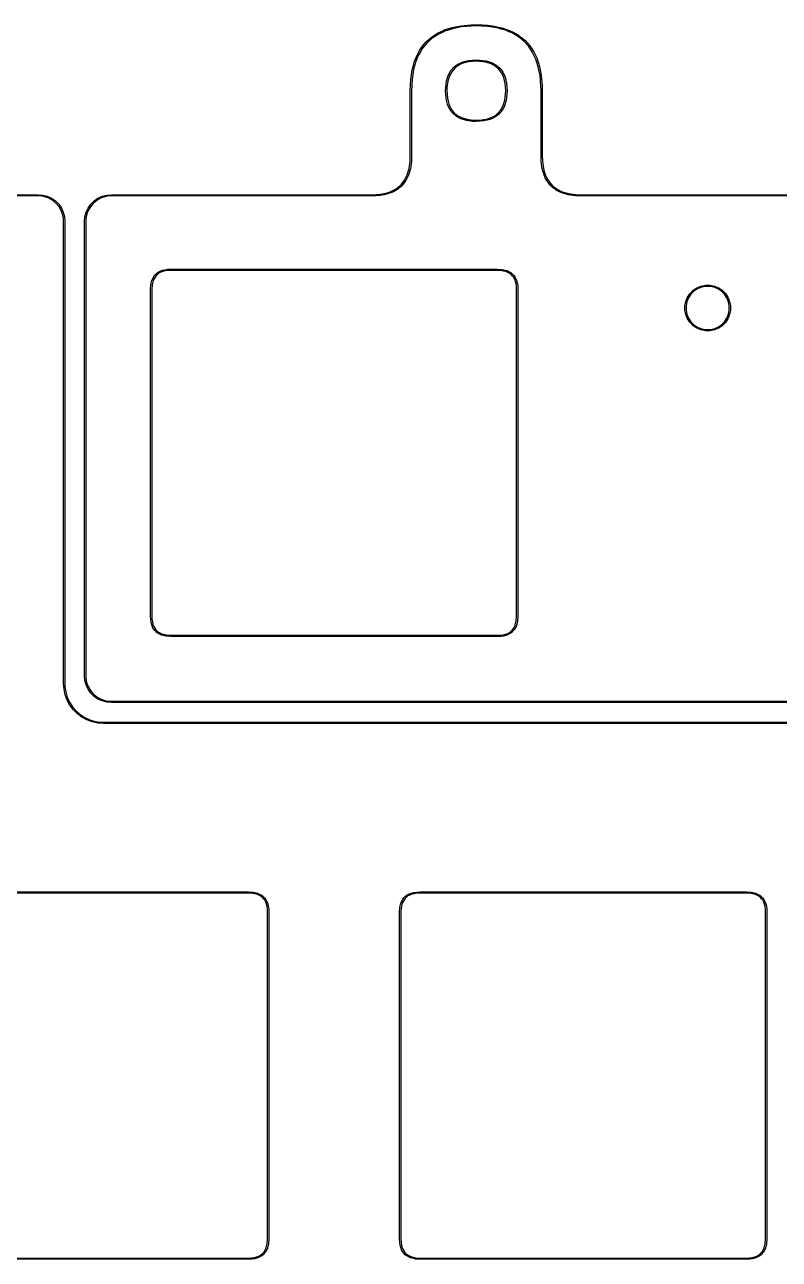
# Model space of a CAD drawing. Extents: x 16 to 363, y -178 to -8.
# Drawn here: x 194.14 to 223, y -55.84 to -8.63 of the extents above; entities that cross this region are included whole.
import ezdxf

# ---------------------------------------------------------------- set-up
doc = ezdxf.new("R2010")
doc.units = 0
doc.layers.add('BLACK', color=7, linetype='CONTINUOUS')

msp = doc.modelspace()

# ---------------------------------------------------------------- linework, layer by layer
at = {"layer": 'BLACK', "linetype": 'CONTINUOUS'}
for p, q in [((209.693088, -9.105625), (209.920541, -8.95546)), ((209.920541, -8.95546), (209.922181, -8.954791)), ((209.922181, -8.954791), (209.923607, -8.953732)), ((209.923607, -8.953732), (210.183602, -8.830492)), ((210.203534, -8.876376), (209.946613, -8.998159)), ((210.183602, -8.830492), (210.185195, -8.830091)), ((210.185195, -8.830091), (210.186631, -8.829291)), ((210.186631, -8.829291), (210.483441, -8.733499)), ((210.497392, -8.781535), (210.203534, -8.876376)), ((210.483441, -8.733499), (210.48492, -8.733326)), ((210.48492, -8.733326), (210.4863, -8.732759)), ((210.4863, -8.732759), (210.825017, -8.666212)), ((210.83336, -8.715528), (210.497392, -8.781535)), ((210.825017, -8.666212), (210.826346, -8.666215)), ((210.826346, -8.666215), (210.827624, -8.665841)), ((210.827624, -8.665841), (211.214005, -8.631506)), ((211.217577, -8.681385), (210.83336, -8.715528)), ((211.214005, -8.631506), (211.214866, -8.631599)), ((211.214866, -8.631599), (211.215713, -8.631413)), ((211.215713, -8.631413), (211.409496, -8.627505)), ((211.409978, -8.677505), (211.217577, -8.681385)), ((211.409496, -8.627505), (211.410035, -8.627601)), ((211.627406, -8.682478), (211.409978, -8.677505)), ((211.410035, -8.627601), (211.410572, -8.627507)), ((211.410572, -8.627507), (211.629178, -8.632507)), ((211.834777, -8.697389), (211.627406, -8.682478)), ((211.629178, -8.632507), (211.629781, -8.632641)), ((211.629781, -8.632641), (211.6304, -8.632564)), ((211.6304, -8.632564), (211.839007, -8.647564)), ((212.023615, -8.720927), (211.834777, -8.697389)), ((211.839007, -8.647564), (211.839646, -8.647739)), ((211.839646, -8.647739), (211.840306, -8.647692)), ((211.840306, -8.647692), (212.030487, -8.671397)), ((212.203229, -8.753525), (212.023615, -8.720927)), ((212.030487, -8.671397), (212.031155, -8.671618)), ((212.031155, -8.671618), (212.031858, -8.671607)), ((212.031858, -8.671607), (212.212889, -8.704462)), ((212.366969, -8.793323), (212.203229, -8.753525)), ((212.212889, -8.704462), (212.213582, -8.704735)), ((212.213582, -8.704735), (212.21433, -8.704767)), ((212.21433, -8.704767), (212.379526, -8.744919)), ((212.522193, -8.841432), (212.366969, -8.793323)), ((212.379526, -8.744919), (212.380241, -8.745251)), ((212.380241, -8.745251), (212.381022, -8.745333)), ((212.381022, -8.745333), (212.537784, -8.793919)), ((212.66399, -8.895747), (212.522193, -8.841432)), ((212.537784, -8.793919), (212.538509, -8.794312)), ((212.538509, -8.794312), (212.539326, -8.794452)), ((212.539326, -8.794452), (212.682673, -8.849361)), ((212.797905, -8.95779), (212.66399, -8.895747)), ((212.682673, -8.849361), (212.683402, -8.84982)), ((212.683402, -8.84982), (212.684239, -8.850023)), ((212.684239, -8.850023), (212.819724, -8.912793)), ((212.920591, -9.025528), (212.797905, -8.95779)), ((212.819724, -8.912793), (212.820445, -8.913319)), ((212.820445, -8.913319), (212.821299, -8.913591)), ((212.821299, -8.913591), (212.94556, -8.9822)), ((209.317752, -9.497046), (209.399681, -9.389557)), ((209.438877, -9.420614), (209.35808, -9.526617)), ((209.399681, -9.389557), (209.400392, -9.388928)), ((209.400392, -9.388928), (209.400873, -9.388109)), ((209.400873, -9.388109), (209.489978, -9.287795)), ((209.526418, -9.322059), (209.438877, -9.420614)), ((209.489978, -9.287795), (209.491115, -9.286933)), ((209.491115, -9.286933), (209.491969, -9.285794)), ((209.491969, -9.285794), (209.690162, -9.107884)), ((209.722183, -9.146329), (209.526418, -9.322059)), ((209.690162, -9.107884), (209.691764, -9.106933)), ((209.691764, -9.106933), (209.693088, -9.105625)), ((209.946613, -8.998159), (209.722183, -9.146329)), ((213.035881, -9.10058), (212.920591, -9.025528)), ((212.94556, -8.9822), (212.946262, -8.982792)), ((212.946262, -8.982792), (212.947116, -8.983134)), ((212.947116, -8.983134), (213.063938, -9.059184)), ((213.141885, -9.181377), (213.035881, -9.10058)), ((213.063938, -9.059184), (213.064609, -9.059839)), ((213.064609, -9.059839), (213.065453, -9.060252)), ((213.065453, -9.060252), (213.172942, -9.142181)), ((213.24044, -9.268918), (213.141885, -9.181377)), ((213.172942, -9.142181), (213.173569, -9.142891)), ((213.173569, -9.142891), (213.174391, -9.143373)), ((213.174391, -9.143373), (213.274705, -9.232478)), ((213.41617, -9.464683), (213.24044, -9.268918)), ((213.274705, -9.232478), (213.275566, -9.233615)), ((213.275566, -9.233615), (213.276706, -9.234469)), ((213.276706, -9.234469), (213.454616, -9.432662)), ((213.454616, -9.432662), (213.455566, -9.434264)), ((213.455566, -9.434264), (213.456875, -9.435588)), ((213.456875, -9.435588), (213.60704, -9.663041)), ((209.051952, -10.023174), (209.106861, -9.879827)), ((209.153247, -9.898509), (209.098932, -10.040306)), ((209.106861, -9.879827), (209.10732, -9.879097)), ((209.10732, -9.879097), (209.107523, -9.878261)), ((209.107523, -9.878261), (209.170293, -9.742775)), ((209.215287, -9.764599), (209.153247, -9.898509)), ((209.170293, -9.742775), (209.170819, -9.742053)), ((209.170819, -9.742053), (209.171091, -9.7412)), ((209.171091, -9.7412), (209.239701, -9.616939)), ((209.283034, -9.641898), (209.215287, -9.764599)), ((209.239701, -9.616939), (209.240292, -9.616238)), ((209.240292, -9.616238), (209.240634, -9.615384)), ((209.240634, -9.615384), (209.316684, -9.498561)), ((209.35808, -9.526617), (209.283034, -9.641898)), ((209.316684, -9.498561), (209.317339, -9.497889)), ((209.317339, -9.497889), (209.317752, -9.497046)), ((213.56434, -9.689113), (213.41617, -9.464683)), ((213.686123, -9.946033), (213.56434, -9.689113)), ((213.60704, -9.663041), (213.607708, -9.664681)), ((213.607708, -9.664681), (213.608768, -9.666107)), ((213.608768, -9.666107), (213.732008, -9.926101)), ((208.929107, -10.530642), (208.961962, -10.349611)), ((208.961962, -10.349611), (208.962235, -10.348917)), ((208.962235, -10.348917), (208.962267, -10.34817)), ((208.962267, -10.34817), (209.002419, -10.182974)), ((209.011025, -10.35927), (208.978427, -10.538884)), ((209.002419, -10.182974), (209.002751, -10.182258)), ((209.002751, -10.182258), (209.002833, -10.181478)), ((209.002833, -10.181478), (209.051419, -10.024716)), ((209.050823, -10.19553), (209.011025, -10.35927)), ((209.098932, -10.040306), (209.050823, -10.19553)), ((209.051419, -10.024716), (209.051812, -10.02399)), ((209.051812, -10.02399), (209.051952, -10.023174)), ((210.428623, -10.394848), (210.545828, -10.256942)), ((210.582571, -10.290916), (210.468463, -10.425177)), ((210.545828, -10.256942), (210.547472, -10.255639)), ((210.547472, -10.255639), (210.548782, -10.254003)), ((210.548782, -10.254003), (210.619137, -10.194804)), ((210.650272, -10.233951), (210.582571, -10.290916)), ((210.619137, -10.194804), (210.620356, -10.194132)), ((210.620356, -10.194132), (210.621341, -10.193148)), ((210.621341, -10.193148), (210.698992, -10.141247)), ((210.72566, -10.183562), (210.650272, -10.233951)), ((210.698992, -10.141247), (210.700248, -10.140726)), ((210.700248, -10.140726), (210.701307, -10.139874)), ((210.701307, -10.139874), (210.789681, -10.093695)), ((210.811693, -10.138606), (210.72566, -10.183562)), ((210.789681, -10.093695), (210.790924, -10.09333)), ((210.790924, -10.09333), (210.792014, -10.092624)), ((210.792014, -10.092624), (210.88826, -10.054316)), ((210.905632, -10.101217), (210.811693, -10.138606)), ((210.88826, -10.054316), (210.889465, -10.054093)), ((210.889465, -10.054093), (210.890551, -10.053531)), ((210.890551, -10.053531), (211.00075, -10.021619)), ((211.013569, -10.06996), (210.905632, -10.101217)), ((211.00075, -10.021619), (211.001879, -10.021522)), ((211.001879, -10.021522), (211.002933, -10.021091)), ((211.002933, -10.021091), (211.121914, -9.997959)), ((211.130431, -10.047239), (211.013569, -10.06996)), ((211.121914, -9.997959), (211.12296, -9.997963)), ((211.12296, -9.997963), (211.123957, -9.997649)), ((211.123957, -9.997649), (211.260616, -9.982649)), ((211.265145, -10.032452), (211.130431, -10.047239)), ((211.260616, -9.982649), (211.261566, -9.982731)), ((211.261566, -9.982731), (211.262491, -9.982515)), ((211.262491, -9.982515), (211.409148, -9.977515)), ((211.410057, -10.027512), (211.265145, -10.032452)), ((211.409148, -9.977515), (211.40993, -9.977642)), ((211.40993, -9.977642), (211.410715, -9.97751)), ((211.532436, -10.031014), (211.410057, -10.027512)), ((211.410715, -9.97751), (211.535141, -9.981071)), ((211.77511, -10.062906), (211.532436, -10.031014)), ((211.535141, -9.981071), (211.536397, -9.981358)), ((211.536397, -9.981358), (211.537683, -9.981274)), ((211.537683, -9.981274), (211.783689, -10.013604)), ((211.97402, -10.123794), (211.77511, -10.062906)), ((211.783689, -10.013604), (211.78567, -10.014275)), ((211.78567, -10.014275), (211.787749, -10.014486)), ((211.787749, -10.014486), (211.990975, -10.076694)), ((212.137321, -10.210961), (211.97402, -10.123794)), ((211.990975, -10.076694), (211.993109, -10.077841)), ((211.993109, -10.077841), (211.995429, -10.078544)), ((211.995429, -10.078544), (212.163235, -10.168116)), ((212.271583, -10.325071), (212.137321, -10.210961)), ((212.163235, -10.168116), (212.165312, -10.169818)), ((212.165312, -10.169818), (212.167652, -10.171122)), ((212.167652, -10.171122), (212.305558, -10.288329)), ((212.328548, -10.392772), (212.271583, -10.325071)), ((212.305558, -10.288329), (212.306859, -10.289971)), ((212.306859, -10.289971), (212.308497, -10.291282)), ((212.308497, -10.291282), (212.367696, -10.361637)), ((212.367696, -10.361637), (212.368367, -10.362856)), ((212.368367, -10.362856), (212.369352, -10.363841)), ((212.369352, -10.363841), (212.421253, -10.441492)), ((213.780964, -10.239892), (213.686123, -9.946033)), ((213.732008, -9.926101), (213.732408, -9.927694)), ((213.732408, -9.927694), (213.733209, -9.92913)), ((213.733209, -9.92913), (213.829002, -10.225941)), ((213.846971, -10.575859), (213.780964, -10.239892)), ((213.829002, -10.225941), (213.829174, -10.227423)), ((213.829174, -10.227423), (213.829741, -10.2288)), ((213.829741, -10.2288), (213.896288, -10.567516)), ((208.890064, -10.9321), (208.905064, -10.723493)), ((208.905064, -10.723493), (208.905239, -10.722853)), ((208.905192, -10.722194), (208.928897, -10.532013)), ((208.905239, -10.722853), (208.905192, -10.722194)), ((208.928897, -10.532013), (208.929118, -10.531344)), ((208.929118, -10.531344), (208.929107, -10.530642)), ((208.954889, -10.727722), (208.939978, -10.935093)), ((208.978427, -10.538884), (208.954889, -10.727722)), ((210.238774, -11.024817), (210.271104, -10.778811)), ((210.271104, -10.778811), (210.271775, -10.776829)), ((210.271775, -10.776829), (210.271986, -10.774751)), ((210.271986, -10.774751), (210.334194, -10.571525)), ((210.320406, -10.787389), (210.288514, -11.030063)), ((210.381293, -10.588481), (210.320406, -10.787389)), ((210.334194, -10.571525), (210.335341, -10.569391)), ((210.335341, -10.569391), (210.336044, -10.56707)), ((210.336044, -10.56707), (210.425617, -10.399266)), ((210.468463, -10.425177), (210.381293, -10.588481)), ((210.425617, -10.399266), (210.427318, -10.39719)), ((210.427318, -10.39719), (210.428623, -10.394848)), ((212.378937, -10.46816), (212.328548, -10.392772)), ((212.423893, -10.554193), (212.378937, -10.46816)), ((212.421253, -10.441492), (212.421773, -10.442748)), ((212.421773, -10.442748), (212.422626, -10.443807)), ((212.422626, -10.443807), (212.468805, -10.532181)), ((212.461282, -10.648132), (212.423893, -10.554193)), ((212.492539, -10.756069), (212.461282, -10.648132)), ((212.468805, -10.532181), (212.469169, -10.533424)), ((212.469169, -10.533424), (212.469876, -10.534514)), ((212.469876, -10.534514), (212.508184, -10.63076)), ((212.51526, -10.872931), (212.492539, -10.756069)), ((212.508184, -10.63076), (212.508406, -10.631965)), ((212.508406, -10.631965), (212.508969, -10.633051)), ((212.508969, -10.633051), (212.540881, -10.74325)), ((212.540881, -10.74325), (212.540977, -10.744379)), ((212.540977, -10.744379), (212.541409, -10.745433)), ((212.541409, -10.745433), (212.564541, -10.864414)), ((213.881114, -10.960077), (213.846971, -10.575859)), ((213.896288, -10.567516), (213.896284, -10.568845)), ((213.896284, -10.568845), (213.896659, -10.570123)), ((213.896659, -10.570123), (213.930994, -10.956505)), ((208.885, -11.1525), (208.885056, -11.152213)), ((208.885, -13.65204), (208.885, -11.1525)), ((208.885007, -11.151928), (208.890007, -10.933322)), ((208.885056, -11.152213), (208.885007, -11.151928)), ((208.890007, -10.933322), (208.890141, -10.932718)), ((208.890141, -10.932718), (208.890064, -10.9321)), ((208.939978, -10.935093), (208.935, -11.152765)), ((208.935, -11.152765), (208.935, -13.6525)), ((210.23501, -11.151785), (210.238571, -11.027359)), ((210.235143, -11.152568), (210.23501, -11.151785)), ((210.235015, -11.153352), (210.235143, -11.152568)), ((210.240015, -11.30001), (210.235015, -11.153352)), ((210.238571, -11.027359), (210.238858, -11.026102)), ((210.238858, -11.026102), (210.238774, -11.024817)), ((210.240231, -11.300935), (210.240015, -11.30001)), ((210.240149, -11.301886), (210.240231, -11.300935)), ((210.255149, -11.438543), (210.240149, -11.301886)), ((210.288514, -11.030063), (210.285012, -11.152432)), ((210.285012, -11.152432), (210.289952, -11.297355)), ((210.289952, -11.297355), (210.304737, -11.432055)), ((212.499593, -11.517607), (212.531485, -11.274936)), ((212.530047, -11.007645), (212.51526, -10.872931)), ((212.534987, -11.152557), (212.530047, -11.007645)), ((212.531485, -11.274936), (212.534987, -11.152557)), ((212.581226, -11.280184), (212.548896, -11.526189)), ((212.564541, -10.864414), (212.564536, -10.86546)), ((212.564536, -10.86546), (212.564851, -10.866457)), ((212.564851, -10.866457), (212.579851, -11.003116)), ((212.579851, -11.003116), (212.579768, -11.004066)), ((212.579768, -11.004066), (212.579985, -11.004991)), ((212.579985, -11.004991), (212.584985, -11.151648)), ((212.581429, -11.277641), (212.581141, -11.278897)), ((212.581141, -11.278897), (212.581226, -11.280184)), ((212.58499, -11.153215), (212.581429, -11.277641)), ((212.584985, -11.151648), (212.584857, -11.15243)), ((212.584857, -11.15243), (212.58499, -11.153215)), ((213.885, -11.152756), (213.881114, -10.960077)), ((213.885, -13.6525), (213.885, -11.152756)), ((213.930994, -10.956505), (213.9309, -10.957366)), ((213.9309, -10.957366), (213.931087, -10.958213)), ((213.931087, -10.958213), (213.934995, -11.151996)), ((213.934995, -11.151996), (213.93495, -11.152248)), ((213.93495, -11.152248), (213.935, -11.1525)), ((213.935, -11.1525), (213.935, -13.652127)), ((210.255463, -11.439539), (210.255149, -11.438543)), ((210.255459, -11.440586), (210.255463, -11.439539)), ((210.278592, -11.559567), (210.255459, -11.440586)), ((210.279021, -11.560617), (210.278592, -11.559567)), ((210.279119, -11.56175), (210.279021, -11.560617)), ((210.311031, -11.67195), (210.279119, -11.56175)), ((210.304737, -11.432055), (210.32746, -11.54893)), ((210.311593, -11.673035), (210.311031, -11.67195)), ((210.311816, -11.674241), (210.311593, -11.673035)), ((210.350124, -11.770487), (210.311816, -11.674241)), ((210.32746, -11.54893), (210.35872, -11.656878)), ((210.350831, -11.771577), (210.350124, -11.770487)), ((210.351195, -11.772819), (210.350831, -11.771577)), ((210.397374, -11.861193), (210.351195, -11.772819)), ((210.35872, -11.656878), (210.396106, -11.750806)), ((210.396106, -11.750806), (210.441062, -11.836839)), ((212.351538, -11.879821), (212.438706, -11.716518)), ((212.483956, -11.737929), (212.394384, -11.905734)), ((212.438706, -11.716518), (212.499593, -11.517607)), ((212.484658, -11.735607), (212.483956, -11.737929)), ((212.485806, -11.733474), (212.484658, -11.735607)), ((212.548014, -11.530249), (212.485806, -11.733474)), ((212.548224, -11.52817), (212.548014, -11.530249)), ((212.548896, -11.526189), (212.548224, -11.52817)), ((210.398225, -11.86225), (210.397374, -11.861193)), ((210.398746, -11.863507), (210.398225, -11.86225)), ((210.450647, -11.941159), (210.398746, -11.863507)), ((210.441062, -11.836839), (210.49145, -11.912227)), ((210.451631, -11.942143), (210.450647, -11.941159)), ((210.452303, -11.943363), (210.451631, -11.942143)), ((210.511503, -12.013718), (210.452303, -11.943363)), ((210.49145, -11.912227), (210.548416, -11.979928)), ((210.51314, -12.015028), (210.511503, -12.013718)), ((210.514442, -12.016671), (210.51314, -12.015028)), ((210.652348, -12.133878), (210.514442, -12.016671)), ((210.548416, -11.979928), (210.682678, -12.094038)), ((210.65469, -12.135182), (210.652348, -12.133878)), ((210.656766, -12.136884), (210.65469, -12.135182)), ((210.824571, -12.226456), (210.656766, -12.136884)), ((210.682678, -12.094038), (210.845981, -12.181206)), ((210.826892, -12.227158), (210.824571, -12.226456)), ((210.829026, -12.228306), (210.826892, -12.227158)), ((211.032251, -12.290514), (210.829026, -12.228306)), ((210.845981, -12.181206), (211.044892, -12.242093)), ((211.044892, -12.242093), (211.287563, -12.273985)), ((211.287563, -12.273985), (211.409942, -12.277487)), ((211.409942, -12.277487), (211.554855, -12.272547)), ((211.554855, -12.272547), (211.689555, -12.257762)), ((211.689555, -12.257762), (211.80643, -12.235039)), ((211.80643, -12.235039), (211.914378, -12.203779)), ((211.92945, -12.251469), (211.81925, -12.283381)), ((211.914378, -12.203779), (212.008306, -12.166393)), ((211.930535, -12.250906), (211.92945, -12.251469)), ((211.931741, -12.250684), (211.930535, -12.250906)), ((212.027987, -12.212376), (211.931741, -12.250684)), ((212.008306, -12.166393), (212.094339, -12.121437)), ((212.029077, -12.211668), (212.027987, -12.212376)), ((212.030319, -12.211305), (212.029077, -12.211668)), ((212.118693, -12.165126), (212.030319, -12.211305)), ((212.094339, -12.121437), (212.169727, -12.071049)), ((212.11975, -12.164274), (212.118693, -12.165126)), ((212.121007, -12.163754), (212.11975, -12.164274)), ((212.198659, -12.111853), (212.121007, -12.163754)), ((212.169727, -12.071049), (212.237428, -12.014083)), ((212.199643, -12.110868), (212.198659, -12.111853)), ((212.200863, -12.110197), (212.199643, -12.110868)), ((212.271218, -12.050997), (212.200863, -12.110197)), ((212.237428, -12.014083), (212.351538, -11.879821)), ((212.272528, -12.049359), (212.271218, -12.050997)), ((212.274171, -12.048058), (212.272528, -12.049359)), ((212.391378, -11.910152), (212.274171, -12.048058)), ((212.392682, -11.907809), (212.391378, -11.910152)), ((212.394384, -11.905734), (212.392682, -11.907809)), ((211.034329, -12.290724), (211.032251, -12.290514)), ((211.036311, -12.291396), (211.034329, -12.290724)), ((211.282316, -12.323726), (211.036311, -12.291396)), ((211.283602, -12.323641), (211.282316, -12.323726)), ((211.284859, -12.323929), (211.283602, -12.323641)), ((211.409285, -12.32749), (211.284859, -12.323929)), ((211.410069, -12.327357), (211.409285, -12.32749)), ((211.410852, -12.327485), (211.410069, -12.327357)), ((211.55751, -12.322485), (211.410852, -12.327485)), ((211.558435, -12.322268), (211.55751, -12.322485)), ((211.559386, -12.322351), (211.558435, -12.322268)), ((211.696043, -12.307351), (211.559386, -12.322351)), ((211.697039, -12.307036), (211.696043, -12.307351)), ((211.698086, -12.307041), (211.697039, -12.307036)), ((211.817067, -12.283908), (211.698086, -12.307041)), ((211.818117, -12.283478), (211.817067, -12.283908)), ((211.81925, -12.283381), (211.818117, -12.283478)), ((208.877481, -13.855995), (208.885, -13.65204)), ((208.934983, -13.653421), (208.9274, -13.859137)), ((208.935, -13.6525), (208.934908, -13.652959)), ((208.934908, -13.652959), (208.934983, -13.653421)), ((213.885073, -13.65287), (213.885, -13.6525)), ((213.885011, -13.653243), (213.885073, -13.65287)), ((213.890011, -13.821448), (213.885011, -13.653243)), ((213.935, -13.652127), (213.939965, -13.819158)), ((208.770198, -14.362763), (208.838487, -14.131292)), ((208.886962, -14.143685), (208.817563, -14.378917)), ((208.838487, -14.131292), (208.877481, -13.855995)), ((208.887128, -14.141854), (208.886962, -14.143685)), ((208.887737, -14.140117), (208.887128, -14.141854)), ((208.92717, -13.861722), (208.887737, -14.140117)), ((208.9274, -13.859137), (208.927097, -13.860412)), ((208.927097, -13.860412), (208.92717, -13.861722)), ((213.890195, -13.822249), (213.890011, -13.821448)), ((213.890112, -13.823065), (213.890195, -13.822249)), ((213.905112, -13.98127), (213.890112, -13.823065)), ((213.905367, -13.982122), (213.905112, -13.98127)), ((213.905339, -13.983016), (213.905367, -13.982122)), ((213.92869, -14.123255), (213.905339, -13.983016)), ((213.929029, -14.124152), (213.92869, -14.123255)), ((213.929072, -14.125115), (213.929029, -14.124152)), ((213.961342, -14.256433), (213.929072, -14.125115)), ((213.939965, -13.819158), (213.954803, -13.975659)), ((213.954803, -13.975659), (213.977855, -14.114108)), ((213.977855, -14.114108), (214.009656, -14.243517)), ((208.553585, -14.72158), (208.675213, -14.557494)), ((208.716756, -14.585415), (208.59267, -14.752816)), ((208.675213, -14.557494), (208.770198, -14.362763)), ((208.717741, -14.583328), (208.716756, -14.585415)), ((208.719142, -14.581488), (208.717741, -14.583328)), ((208.816055, -14.382803), (208.719142, -14.581488)), ((208.816589, -14.380772), (208.816055, -14.382803)), ((208.817563, -14.378917), (208.816589, -14.380772)), ((213.961779, -14.257368), (213.961342, -14.256433)), ((213.961909, -14.25839), (213.961779, -14.257368)), ((214.000888, -14.375037), (213.961909, -14.25839)), ((214.001428, -14.375984), (214.000888, -14.375037)), ((214.00166, -14.377055), (214.001428, -14.375984)), ((214.048713, -14.485629), (214.00166, -14.377055)), ((214.009656, -14.243517), (214.047966, -14.35816)), ((214.047966, -14.35816), (214.094135, -14.464698)), ((214.049367, -14.486575), (214.048713, -14.485629)), ((214.049711, -14.487671), (214.049367, -14.486575)), ((214.102613, -14.584533), (214.049711, -14.487671)), ((214.094135, -14.464698), (214.145931, -14.559535)), ((214.103377, -14.585446), (214.102613, -14.584533)), ((214.103838, -14.586544), (214.103377, -14.585446)), ((214.164218, -14.675929), (214.103838, -14.586544)), ((214.145931, -14.559535), (214.204976, -14.646942)), ((207.733159, -15.107696), (207.871608, -15.084644)), ((207.871608, -15.084644), (208.001017, -15.052843)), ((208.013933, -15.101158), (207.882615, -15.133428)), ((208.001017, -15.052843), (208.11566, -15.014533)), ((208.014868, -15.10072), (208.013933, -15.101158)), ((208.01589, -15.100591), (208.014868, -15.10072)), ((208.132537, -15.061612), (208.01589, -15.100591)), ((208.11566, -15.014533), (208.222198, -14.968364)), ((208.133484, -15.061071), (208.132537, -15.061612)), ((208.134555, -15.06084), (208.133484, -15.061071)), ((208.243129, -15.013787), (208.134555, -15.06084)), ((208.222198, -14.968364), (208.317035, -14.916568)), ((208.244075, -15.013132), (208.243129, -15.013787)), ((208.245171, -15.012789), (208.244075, -15.013132)), ((208.342033, -14.959887), (208.245171, -15.012789)), ((208.317035, -14.916568), (208.404442, -14.857523)), ((208.342946, -14.959122), (208.342033, -14.959887)), ((208.344044, -14.958662), (208.342946, -14.959122)), ((208.433429, -14.898282), (208.344044, -14.958662)), ((208.404442, -14.857523), (208.482722, -14.79282)), ((208.434286, -14.897415), (208.433429, -14.898282)), ((208.435362, -14.896836), (208.434286, -14.897415)), ((208.515509, -14.83059), (208.435362, -14.896836)), ((208.482722, -14.79282), (208.553585, -14.72158)), ((208.516285, -14.829636), (208.515509, -14.83059)), ((208.517306, -14.828951), (208.516285, -14.829636)), ((208.59031, -14.75556), (208.517306, -14.828951)), ((208.591319, -14.754041), (208.59031, -14.75556)), ((208.59267, -14.752816), (208.591319, -14.754041)), ((214.165084, -14.676786), (214.164218, -14.675929)), ((214.165664, -14.677862), (214.165084, -14.676786)), ((214.23191, -14.758009), (214.165664, -14.677862)), ((214.204976, -14.646942), (214.269679, -14.725222)), ((214.232863, -14.758785), (214.23191, -14.758009)), ((214.233549, -14.759806), (214.232863, -14.758785)), ((214.30694, -14.83281), (214.233549, -14.759806)), ((214.269679, -14.725222), (214.340919, -14.796085)), ((214.308458, -14.833819), (214.30694, -14.83281)), ((214.309684, -14.83517), (214.308458, -14.833819)), ((214.477085, -14.959256), (214.309684, -14.83517)), ((214.340919, -14.796085), (214.505005, -14.917713)), ((214.479171, -14.960241), (214.477085, -14.959256)), ((214.481012, -14.961642), (214.479171, -14.960241)), ((214.679697, -15.058555), (214.481012, -14.961642)), ((214.505005, -14.917713), (214.699736, -15.012698)), ((214.681727, -15.059089), (214.679697, -15.058555)), ((214.683583, -15.060063), (214.681727, -15.059089)), ((214.918815, -15.129462), (214.683583, -15.060063)), ((214.699736, -15.012698), (214.931207, -15.080987)), ((214.931207, -15.080987), (215.206504, -15.119981)), ((135.456716, -15.1275), (194.65, -15.1275)), ((194.65, -15.1775), (135.456716, -15.1775)), ((194.65, -15.1275), (194.827989, -15.143072)), ((194.735301, -15.1775), (194.65, -15.1775)), ((194.903312, -15.207125), (194.735301, -15.1775)), ((194.827989, -15.143072), (195.000571, -15.189315)), ((195.063627, -15.265475), (194.903312, -15.207125)), ((195.000571, -15.189315), (195.1625, -15.264824)), ((195.211373, -15.350776), (195.063627, -15.265475)), ((195.1625, -15.264824), (195.308857, -15.367304)), ((195.342062, -15.460438), (195.211373, -15.350776)), ((195.308857, -15.367304), (195.435196, -15.493643)), ((195.451724, -15.591127), (195.342062, -15.460438)), ((195.435196, -15.493643), (195.537676, -15.64)), ((196.562324, -15.64), (196.664804, -15.493643)), ((196.757938, -15.460438), (196.648276, -15.591127)), ((196.664804, -15.493643), (196.791143, -15.367304)), ((196.888627, -15.350776), (196.757938, -15.460438)), ((196.791143, -15.367304), (196.9375, -15.264824)), ((197.036373, -15.265475), (196.888627, -15.350776)), ((196.9375, -15.264824), (197.099429, -15.189315)), ((197.196688, -15.207125), (197.036373, -15.265475)), ((197.099429, -15.189315), (197.272011, -15.143072)), ((197.364699, -15.1775), (197.196688, -15.207125)), ((197.272011, -15.143072), (197.45, -15.1275)), ((197.45, -15.1775), (197.364699, -15.1775)), ((197.45, -15.1275), (207.409627, -15.1275)), ((207.41, -15.1775), (197.45, -15.1775)), ((207.409627, -15.1275), (207.576658, -15.122534)), ((207.41037, -15.177426), (207.41, -15.1775)), ((207.410743, -15.177489), (207.41037, -15.177426)), ((207.578948, -15.172489), (207.410743, -15.177489)), ((207.576658, -15.122534), (207.733159, -15.107696)), ((207.579749, -15.172304), (207.578948, -15.172489)), ((207.580565, -15.172388), (207.579749, -15.172304)), ((207.73877, -15.157388), (207.580565, -15.172388)), ((207.739622, -15.157132), (207.73877, -15.157388)), ((207.740516, -15.157161), (207.739622, -15.157132)), ((207.880755, -15.13381), (207.740516, -15.157161)), ((207.881652, -15.13347), (207.880755, -15.13381)), ((207.882615, -15.133428), (207.881652, -15.13347)), ((214.920645, -15.129628), (214.918815, -15.129462)), ((214.922383, -15.130237), (214.920645, -15.129628)), ((215.200778, -15.16967), (214.922383, -15.130237)), ((215.202087, -15.169597), (215.200778, -15.16967)), ((215.203363, -15.1699), (215.202087, -15.169597)), ((215.409079, -15.177483), (215.203363, -15.1699)), ((215.206504, -15.119981), (215.41046, -15.1275)), ((215.40954, -15.177408), (215.409079, -15.177483)), ((215.41, -15.1775), (215.40954, -15.177408)), ((244.91, -15.1775), (215.41, -15.1775)), ((215.41046, -15.1275), (244.91, -15.1275)), ((195.537025, -15.738873), (195.451724, -15.591127)), ((195.595375, -15.899188), (195.537025, -15.738873)), ((195.537676, -15.64), (195.613185, -15.801929)), ((195.625, -16.067199), (195.595375, -15.899188)), ((195.613185, -15.801929), (195.659428, -15.974511)), ((195.659428, -15.974511), (195.675, -16.1525)), ((196.425, -16.1525), (196.440572, -15.974511)), ((196.440572, -15.974511), (196.486815, -15.801929)), ((196.504625, -15.899188), (196.475, -16.067199)), ((196.486815, -15.801929), (196.562324, -15.64)), ((196.562975, -15.738873), (196.504625, -15.899188)), ((196.648276, -15.591127), (196.562975, -15.738873)), ((195.625, -16.1525), (195.625, -16.067199)), ((195.625, -33.825), (195.625, -16.1525)), ((195.675, -16.1525), (195.675, -33.825)), ((196.425, -33.525), (196.425, -16.1525)), ((196.475, -16.067199), (196.475, -16.1525)), ((196.475, -16.1525), (196.475, -33.525)), ((198.962211, -18.569844), (199.00458, -18.395947)), ((199.00458, -18.395947), (199.005802, -18.393318)), ((199.005802, -18.393318), (199.006588, -18.390527)), ((199.006588, -18.390527), (199.076654, -18.252839)), ((199.052468, -18.410611), (199.011303, -18.579568)), ((199.120095, -18.277717), (199.052468, -18.410611)), ((199.076654, -18.252839), (199.078182, -18.250898)), ((199.078182, -18.250898), (199.079305, -18.248696)), ((199.079305, -18.248696), (199.124801, -18.191004)), ((199.162998, -18.223313), (199.120095, -18.277717)), ((199.124801, -18.191004), (199.126112, -18.189884)), ((199.126112, -18.189884), (199.127099, -18.188468)), ((199.127099, -18.188468), (199.179693, -18.137874)), ((199.213106, -18.17511), (199.162998, -18.223313)), ((199.179693, -18.137874), (199.181159, -18.136934)), ((199.181159, -18.136934), (199.182344, -18.135655)), ((199.182344, -18.135655), (199.243996, -18.090928)), ((199.27199, -18.13239), (199.213106, -18.17511)), ((199.243996, -18.090928), (199.245534, -18.09022)), ((199.245534, -18.09022), (199.246842, -18.089142)), ((199.246842, -18.089142), (199.316037, -18.05196)), ((199.338292, -18.096762), (199.27199, -18.13239)), ((199.316037, -18.05196), (199.317584, -18.051486)), ((199.317584, -18.051486), (199.318951, -18.050628)), ((199.318951, -18.050628), (199.400779, -18.019373)), ((199.41723, -18.066612), (199.338292, -18.096762)), ((199.400779, -18.019373), (199.402251, -18.019122)), ((199.402251, -18.019122), (199.4036, -18.018483)), ((199.4036, -18.018483), (199.493952, -17.995755)), ((199.504845, -18.044573), (199.41723, -18.066612)), ((199.493952, -17.995755), (199.495311, -17.995686)), ((199.495311, -17.995686), (199.496595, -17.99524)), ((199.496595, -17.99524), (199.604071, -17.98024)), ((199.609794, -18.029925), (199.504845, -18.044573)), ((199.604071, -17.98024), (199.605284, -17.98031)), ((199.605284, -17.98031), (199.606463, -17.980023)), ((199.606463, -17.980023), (199.723937, -17.975023)), ((199.725523, -18.025), (199.609794, -18.029925)), ((199.723937, -17.975023), (199.724469, -17.975105)), ((199.724469, -17.975105), (199.725, -17.975)), ((199.725, -17.975), (212.225, -17.975)), ((212.224172, -18.025), (199.725523, -18.025)), ((212.395431, -18.036303), (212.224172, -18.025)), ((212.225, -17.975), (212.225817, -17.975162)), ((212.225817, -17.975162), (212.226646, -17.975054)), ((212.226646, -17.975054), (212.400884, -17.986554)), ((212.564388, -18.077468), (212.395431, -18.036303)), ((212.400884, -17.986554), (212.402986, -17.987118)), ((212.402986, -17.987118), (212.405156, -17.987211)), ((212.405156, -17.987211), (212.579053, -18.02958)), ((212.697282, -18.145095), (212.564388, -18.077468)), ((212.579053, -18.02958), (212.581681, -18.030802)), ((212.581681, -18.030802), (212.584473, -18.031588)), ((212.584473, -18.031588), (212.722161, -18.101654)), ((212.751686, -18.187998), (212.697282, -18.145095)), ((212.722161, -18.101654), (212.724101, -18.103182)), ((212.724101, -18.103182), (212.726304, -18.104305)), ((212.726304, -18.104305), (212.783996, -18.149801)), ((212.799889, -18.238106), (212.751686, -18.187998)), ((212.783996, -18.149801), (212.785115, -18.151112)), ((212.785115, -18.151112), (212.786532, -18.152099)), ((212.786532, -18.152099), (212.837126, -18.204693)), ((212.842609, -18.29699), (212.799889, -18.238106)), ((212.837126, -18.204693), (212.838065, -18.206159)), ((212.838065, -18.206159), (212.839345, -18.207344)), ((212.839345, -18.207344), (212.884072, -18.268996)), ((212.878237, -18.363292), (212.842609, -18.29699)), ((212.908387, -18.44223), (212.878237, -18.363292)), ((212.884072, -18.268996), (212.884779, -18.270534)), ((212.884779, -18.270534), (212.885858, -18.271842)), ((212.885858, -18.271842), (212.92304, -18.341037)), ((212.92304, -18.341037), (212.923513, -18.342584)), ((212.923513, -18.342584), (212.924372, -18.343951)), ((212.924372, -18.343951), (212.955627, -18.425779)), ((198.95, -18.75), (198.950162, -18.749182)), ((198.95, -31.25), (198.95, -18.75)), ((198.950054, -18.748354), (198.961554, -18.574116)), ((198.950162, -18.749182), (198.950054, -18.748354)), ((198.961554, -18.574116), (198.962118, -18.572013)), ((198.962118, -18.572013), (198.962211, -18.569844)), ((199.011303, -18.579568), (199, -18.750827)), ((199, -18.750827), (199, -31.249477)), ((212.930426, -18.529845), (212.908387, -18.44223)), ((212.945074, -18.634794), (212.930426, -18.529845)), ((212.95, -18.750522), (212.945074, -18.634794)), ((212.95, -31.249172), (212.95, -18.750522)), ((212.955627, -18.425779), (212.955877, -18.427251)), ((212.955877, -18.427251), (212.956517, -18.4286)), ((212.956517, -18.4286), (212.979245, -18.518952)), ((212.979245, -18.518952), (212.979313, -18.520311)), ((212.979313, -18.520311), (212.97976, -18.521595)), ((212.97976, -18.521595), (212.99476, -18.629071)), ((212.99476, -18.629071), (212.994689, -18.630284)), ((212.994689, -18.630284), (212.994977, -18.631463)), ((212.994977, -18.631463), (212.999977, -18.748937)), ((212.999977, -18.748937), (212.999894, -18.749469)), ((212.999894, -18.749469), (213, -18.75)), ((213, -18.75), (213, -31.25)), ((219.586116, -18.904906), (219.707406, -18.783616)), ((219.736593, -18.819181), (219.621681, -18.934093)), ((219.707406, -18.783616), (219.850028, -18.688319)), ((219.871716, -18.728894), (219.736593, -18.819181)), ((219.850028, -18.688319), (220.008501, -18.622677)), ((220.021856, -18.666704), (219.871716, -18.728894)), ((220.008501, -18.622677), (220.176735, -18.589213)), ((220.181245, -18.635), (220.021856, -18.666704)), ((220.176735, -18.589213), (220.348265, -18.589213)), ((220.343755, -18.635), (220.181245, -18.635)), ((220.503144, -18.666704), (220.343755, -18.635)), ((220.348265, -18.589213), (220.516499, -18.622677)), ((220.653284, -18.728894), (220.503144, -18.666704)), ((220.516499, -18.622677), (220.674972, -18.688319)), ((220.788407, -18.819181), (220.653284, -18.728894)), ((220.674972, -18.688319), (220.817594, -18.783616)), ((220.903319, -18.934093), (220.788407, -18.819181)), ((220.817594, -18.783616), (220.938884, -18.904906)), ((219.391713, -19.374235), (219.425177, -19.206001)), ((219.425177, -19.206001), (219.490819, -19.047528)), ((219.469204, -19.219356), (219.4375, -19.378745)), ((219.531394, -19.069216), (219.469204, -19.219356)), ((219.490819, -19.047528), (219.586116, -18.904906)), ((219.621681, -18.934093), (219.531394, -19.069216)), ((220.993606, -19.069216), (220.903319, -18.934093)), ((220.938884, -18.904906), (221.034181, -19.047528)), ((221.055796, -19.219356), (220.993606, -19.069216)), ((221.034181, -19.047528), (221.099823, -19.206001)), ((221.0875, -19.378745), (221.055796, -19.219356)), ((221.099823, -19.206001), (221.133287, -19.374235)), ((219.391713, -19.378745), (219.391713, -19.374235)), ((219.391713, -19.545765), (219.391713, -19.378745)), ((219.425177, -19.713999), (219.391713, -19.545765)), ((219.490819, -19.872472), (219.425177, -19.713999)), ((219.4375, -19.378745), (219.4375, -19.541255)), ((219.4375, -19.541255), (219.469204, -19.700644)), ((219.469204, -19.700644), (219.531394, -19.850784)), ((220.993606, -19.850784), (221.055796, -19.700644)), ((221.099823, -19.713999), (221.034181, -19.872472)), ((221.055796, -19.700644), (221.0875, -19.541255)), ((221.0875, -19.541255), (221.0875, -19.378745)), ((221.133287, -19.545765), (221.099823, -19.713999)), ((221.133287, -19.374235), (221.133287, -19.545765)), ((219.586116, -20.015094), (219.490819, -19.872472)), ((219.531394, -19.850784), (219.621681, -19.985907)), ((219.707406, -20.136384), (219.586116, -20.015094)), ((219.621681, -19.985907), (219.736593, -20.100819)), ((219.850028, -20.231681), (219.707406, -20.136384)), ((219.736593, -20.100819), (219.871716, -20.191106)), ((220.008501, -20.297323), (219.850028, -20.231681)), ((219.871716, -20.191106), (220.021856, -20.253296)), ((220.176735, -20.330787), (220.008501, -20.297323)), ((220.021856, -20.253296), (220.181245, -20.285)), ((220.181245, -20.285), (220.343755, -20.285)), ((220.343755, -20.285), (220.503144, -20.253296)), ((220.516499, -20.297323), (220.348265, -20.330787)), ((220.503144, -20.253296), (220.653284, -20.191106)), ((220.674972, -20.231681), (220.516499, -20.297323)), ((220.653284, -20.191106), (220.788407, -20.100819)), ((220.817594, -20.136384), (220.674972, -20.231681)), ((220.788407, -20.100819), (220.903319, -19.985907)), ((220.938884, -20.015094), (220.817594, -20.136384)), ((220.903319, -19.985907), (220.993606, -19.850784)), ((221.034181, -19.872472), (220.938884, -20.015094)), ((220.348265, -20.330787), (220.176735, -20.330787)), ((198.950105, -31.25053), (198.95, -31.25)), ((198.950023, -31.251063), (198.950105, -31.25053)), ((198.955023, -31.368537), (198.950023, -31.251063)), ((198.95531, -31.369715), (198.955023, -31.368537)), ((198.95524, -31.37093), (198.95531, -31.369715)), ((198.97024, -31.478405), (198.95524, -31.37093)), ((198.970686, -31.479688), (198.97024, -31.478405)), ((198.970755, -31.481048), (198.970686, -31.479688)), ((198.993483, -31.5714), (198.970755, -31.481048)), ((198.994124, -31.572751), (198.993483, -31.5714)), ((198.994374, -31.574221), (198.994124, -31.572751)), ((199.025628, -31.65605), (198.994374, -31.574221)), ((199, -31.249477), (199.004925, -31.365205)), ((199.004925, -31.365205), (199.019572, -31.470153)), ((199.019572, -31.470153), (199.041613, -31.557771)), ((199.041613, -31.557771), (199.071764, -31.63671)), ((212.829904, -31.722282), (212.897531, -31.589388)), ((212.943412, -31.609473), (212.873346, -31.747161)), ((212.897531, -31.589388), (212.938696, -31.420431)), ((212.938696, -31.420431), (212.95, -31.249172)), ((212.944197, -31.606681), (212.943412, -31.609473)), ((212.94542, -31.604053), (212.944197, -31.606681)), ((212.987789, -31.430156), (212.94542, -31.604053)), ((212.987881, -31.427986), (212.987789, -31.430156)), ((212.988446, -31.425884), (212.987881, -31.427986)), ((212.999946, -31.251647), (212.988446, -31.425884)), ((213, -31.25), (212.999837, -31.250818)), ((212.999837, -31.250818), (212.999946, -31.251647)), ((199.026487, -31.657417), (199.025628, -31.65605)), ((199.02696, -31.658963), (199.026487, -31.657417)), ((199.064142, -31.728157), (199.02696, -31.658963)), ((199.065218, -31.729462), (199.064142, -31.728157)), ((199.065928, -31.731005), (199.065218, -31.729462)), ((199.110656, -31.792656), (199.065928, -31.731005)), ((199.071764, -31.63671), (199.107387, -31.703004)), ((199.107387, -31.703004), (199.150108, -31.76189)), ((199.111933, -31.793838), (199.110656, -31.792656)), ((199.112874, -31.795307), (199.111933, -31.793838)), ((199.163468, -31.847901), (199.112874, -31.795307)), ((199.150108, -31.76189), (199.198313, -31.812002)), ((199.164884, -31.848887), (199.163468, -31.847901)), ((199.166004, -31.850199), (199.164884, -31.848887)), ((199.223697, -31.895696), (199.166004, -31.850199)), ((199.198313, -31.812002), (199.252717, -31.854904)), ((199.225898, -31.896818), (199.223697, -31.895696)), ((199.227839, -31.898346), (199.225898, -31.896818)), ((199.365527, -31.968412), (199.227839, -31.898346)), ((199.252717, -31.854904), (199.385611, -31.922531)), ((199.368318, -31.969197), (199.365527, -31.968412)), ((199.370947, -31.97042), (199.368318, -31.969197)), ((199.544844, -32.012789), (199.370947, -31.97042)), ((199.385611, -31.922531), (199.554568, -31.963696)), ((199.547013, -32.012881), (199.544844, -32.012789)), ((199.549116, -32.013446), (199.547013, -32.012881)), ((199.723353, -32.024946), (199.549116, -32.013446)), ((199.554568, -31.963696), (199.725828, -31.975)), ((199.724181, -32.024837), (199.723353, -32.024946)), ((199.725, -32.025), (199.724181, -32.024837)), ((212.225, -32.025), (199.725, -32.025)), ((199.725828, -31.975), (212.224477, -31.975)), ((212.224477, -31.975), (212.340205, -31.970074)), ((212.22553, -32.024894), (212.225, -32.025)), ((212.226063, -32.024977), (212.22553, -32.024894)), ((212.343537, -32.019977), (212.226063, -32.024977)), ((212.340205, -31.970074), (212.445153, -31.955427)), ((212.344715, -32.019689), (212.343537, -32.019977)), ((212.34593, -32.01976), (212.344715, -32.019689)), ((212.453405, -32.00476), (212.34593, -32.01976)), ((212.445153, -31.955427), (212.532771, -31.933386)), ((212.454688, -32.004313), (212.453405, -32.00476)), ((212.456048, -32.004245), (212.454688, -32.004313)), ((212.5464, -31.981517), (212.456048, -32.004245)), ((212.532771, -31.933386), (212.61171, -31.903235)), ((212.547751, -31.980875), (212.5464, -31.981517)), ((212.549221, -31.980626), (212.547751, -31.980875)), ((212.63105, -31.949372), (212.549221, -31.980626)), ((212.61171, -31.903235), (212.678004, -31.867612)), ((212.632417, -31.948512), (212.63105, -31.949372)), ((212.633963, -31.94804), (212.632417, -31.948512)), ((212.703157, -31.910858), (212.633963, -31.94804)), ((212.678004, -31.867612), (212.73689, -31.824891)), ((212.704462, -31.909781), (212.703157, -31.910858)), ((212.706005, -31.909072), (212.704462, -31.909781)), ((212.767656, -31.864344), (212.706005, -31.909072)), ((212.73689, -31.824891), (212.787002, -31.776686)), ((212.768838, -31.863066), (212.767656, -31.864344)), ((212.770307, -31.862126), (212.768838, -31.863066)), ((212.822901, -31.811532), (212.770307, -31.862126)), ((212.787002, -31.776686), (212.829904, -31.722282)), ((212.823887, -31.810115), (212.822901, -31.811532)), ((212.825199, -31.808996), (212.823887, -31.810115)), ((212.870696, -31.751303), (212.825199, -31.808996)), ((212.871818, -31.749101), (212.870696, -31.751303)), ((212.873346, -31.747161), (212.871818, -31.749101)), ((195.640522, -34.04203), (195.625, -33.825)), ((195.675, -33.825), (195.675, -33.930494)), ((195.675, -33.930494), (195.705026, -34.139335)), ((196.440572, -33.702989), (196.425, -33.525)), ((196.486815, -33.875571), (196.440572, -33.702989)), ((196.475, -33.525), (196.475, -33.610301)), ((196.475, -33.610301), (196.504625, -33.778312)), ((196.562324, -34.0375), (196.486815, -33.875571)), ((196.504625, -33.778312), (196.562975, -33.938627)), ((196.562975, -33.938627), (196.648276, -34.086373)), ((195.686773, -34.254642), (195.640522, -34.04203)), ((195.762811, -34.458508), (195.686773, -34.254642)), ((195.705026, -34.139335), (195.764469, -34.341776)), ((195.867088, -34.649477), (195.762811, -34.458508)), ((195.764469, -34.341776), (195.852116, -34.533698)), ((196.664804, -34.183857), (196.562324, -34.0375)), ((196.648276, -34.086373), (196.757938, -34.217062)), ((196.791143, -34.310196), (196.664804, -34.183857)), ((196.757938, -34.217062), (196.888627, -34.326724)), ((196.9375, -34.412676), (196.791143, -34.310196)), ((196.888627, -34.326724), (197.036373, -34.412025)), ((197.099429, -34.488185), (196.9375, -34.412676)), ((197.036373, -34.412025), (197.196688, -34.470375)), ((195.852116, -34.533698), (195.966185, -34.711193)), ((195.997482, -34.823663), (195.867088, -34.649477)), ((195.966185, -34.711193), (196.104353, -34.870647)), ((196.151337, -34.977518), (195.997482, -34.823663)), ((196.104353, -34.870647), (196.263807, -35.008815)), ((197.272011, -34.534428), (197.099429, -34.488185)), ((197.196688, -34.470375), (197.364699, -34.5)), ((197.45, -34.55), (197.272011, -34.534428)), ((197.364699, -34.5), (197.45, -34.5)), ((197.45, -34.5), (262.125, -34.5)), ((262.125, -34.55), (197.45, -34.55)), ((196.325523, -35.107912), (196.151337, -34.977518)), ((196.263807, -35.008815), (196.441302, -35.122884)), ((196.516492, -35.212189), (196.325523, -35.107912)), ((196.441302, -35.122884), (196.633224, -35.210531)), ((196.720358, -35.288227), (196.516492, -35.212189)), ((196.633224, -35.210531), (196.835665, -35.269974)), ((196.93297, -35.334478), (196.720358, -35.288227)), ((196.835665, -35.269974), (197.044506, -35.3)), ((197.15, -35.35), (196.93297, -35.334478)), ((197.044506, -35.3), (197.15, -35.3)), ((197.15, -35.3), (262.425, -35.3)), ((262.425, -35.35), (197.15, -35.35)), ((190.2, -41.7875), (202.7, -41.7875)), ((202.699172, -41.8375), (190.200523, -41.8375)), ((202.870431, -41.848803), (202.699172, -41.8375)), ((202.7, -41.7875), (202.700817, -41.787662)), ((202.700817, -41.787662), (202.701646, -41.787554)), ((202.701646, -41.787554), (202.875884, -41.799054)), ((203.039388, -41.889968), (202.870431, -41.848803)), ((202.875884, -41.799054), (202.877986, -41.799618)), ((202.877986, -41.799618), (202.880156, -41.799711)), ((202.880156, -41.799711), (203.054053, -41.84208)), ((203.172282, -41.957595), (203.039388, -41.889968)), ((203.054053, -41.84208), (203.056681, -41.843302)), ((203.056681, -41.843302), (203.059473, -41.844088)), ((203.059473, -41.844088), (203.197161, -41.914154)), ((203.226686, -42.000498), (203.172282, -41.957595)), ((203.197161, -41.914154), (203.199101, -41.915682)), ((203.199101, -41.915682), (203.201304, -41.916805)), ((203.201304, -41.916805), (203.258996, -41.962301)), ((203.274889, -42.050606), (203.226686, -42.000498)), ((203.258996, -41.962301), (203.260115, -41.963612)), ((203.260115, -41.963612), (203.261532, -41.964599)), ((203.261532, -41.964599), (203.312126, -42.017193)), ((208.604305, -42.061196), (208.649801, -42.003504)), ((208.649801, -42.003504), (208.651112, -42.002384)), ((208.651112, -42.002384), (208.652099, -42.000968)), ((208.652099, -42.000968), (208.704693, -41.950374)), ((208.738106, -41.98761), (208.687998, -42.035813)), ((208.704693, -41.950374), (208.706159, -41.949434)), ((208.706159, -41.949434), (208.707344, -41.948155)), ((208.707344, -41.948155), (208.768996, -41.903428)), ((208.79699, -41.94489), (208.738106, -41.98761)), ((208.768996, -41.903428), (208.770534, -41.90272)), ((208.770534, -41.90272), (208.771842, -41.901642)), ((208.771842, -41.901642), (208.841037, -41.86446)), ((208.863292, -41.909262), (208.79699, -41.94489)), ((208.841037, -41.86446), (208.842584, -41.863986)), ((208.842584, -41.863986), (208.843951, -41.863128)), ((208.843951, -41.863128), (208.925779, -41.831873)), ((208.94223, -41.879112), (208.863292, -41.909262)), ((208.925779, -41.831873), (208.927251, -41.831622)), ((208.927251, -41.831622), (208.9286, -41.830983)), ((208.9286, -41.830983), (209.018952, -41.808255)), ((209.029845, -41.857073), (208.94223, -41.879112)), ((209.018952, -41.808255), (209.020311, -41.808186)), ((209.020311, -41.808186), (209.021595, -41.80774)), ((209.021595, -41.80774), (209.129071, -41.79274)), ((209.134794, -41.842425), (209.029845, -41.857073)), ((209.129071, -41.79274), (209.130284, -41.79281)), ((209.130284, -41.79281), (209.131463, -41.792523)), ((209.131463, -41.792523), (209.248937, -41.787523)), ((209.250523, -41.8375), (209.134794, -41.842425)), ((209.248937, -41.787523), (209.249469, -41.787605)), ((209.249469, -41.787605), (209.25, -41.7875)), ((209.25, -41.7875), (221.75, -41.7875)), ((221.749172, -41.8375), (209.250523, -41.8375)), ((221.920431, -41.848803), (221.749172, -41.8375)), ((221.75, -41.7875), (221.750817, -41.787662)), ((221.750817, -41.787662), (221.751646, -41.787554)), ((221.751646, -41.787554), (221.925884, -41.799054)), ((222.089388, -41.889968), (221.920431, -41.848803)), ((221.925884, -41.799054), (221.927986, -41.799618)), ((221.927986, -41.799618), (221.930156, -41.799711)), ((221.930156, -41.799711), (222.104053, -41.84208)), ((222.222282, -41.957595), (222.089388, -41.889968)), ((222.104053, -41.84208), (222.106681, -41.843302)), ((222.106681, -41.843302), (222.109473, -41.844088)), ((222.109473, -41.844088), (222.247161, -41.914154)), ((222.276686, -42.000498), (222.222282, -41.957595)), ((222.247161, -41.914154), (222.249101, -41.915682)), ((222.249101, -41.915682), (222.251304, -41.916805)), ((222.251304, -41.916805), (222.308996, -41.962301)), ((222.324889, -42.050606), (222.276686, -42.000498)), ((222.308996, -41.962301), (222.310115, -41.963612)), ((222.310115, -41.963612), (222.311532, -41.964599)), ((222.311532, -41.964599), (222.362126, -42.017193)), ((203.317609, -42.10949), (203.274889, -42.050606)), ((203.312126, -42.017193), (203.313065, -42.018659)), ((203.313065, -42.018659), (203.314345, -42.019844)), ((203.314345, -42.019844), (203.359072, -42.081496)), ((203.353237, -42.175792), (203.317609, -42.10949)), ((203.383387, -42.25473), (203.353237, -42.175792)), ((203.359072, -42.081496), (203.359779, -42.083034)), ((203.359779, -42.083034), (203.360858, -42.084342)), ((203.360858, -42.084342), (203.39804, -42.153537)), ((203.405426, -42.342345), (203.383387, -42.25473)), ((203.39804, -42.153537), (203.398513, -42.155084)), ((203.398513, -42.155084), (203.399372, -42.156451)), ((203.399372, -42.156451), (203.430627, -42.238279)), ((203.420074, -42.447294), (203.405426, -42.342345)), ((203.425, -42.563022), (203.420074, -42.447294)), ((203.430627, -42.238279), (203.430877, -42.239751)), ((203.430877, -42.239751), (203.431517, -42.2411)), ((203.431517, -42.2411), (203.454245, -42.331452)), ((203.454245, -42.331452), (203.454313, -42.332811)), ((203.454313, -42.332811), (203.45476, -42.334095)), ((203.45476, -42.334095), (203.46976, -42.441571)), ((203.46976, -42.441571), (203.469689, -42.442784)), ((203.469689, -42.442784), (203.469977, -42.443963)), ((203.469977, -42.443963), (203.474977, -42.561437)), ((208.475054, -42.560854), (208.486554, -42.386616)), ((208.486554, -42.386616), (208.487118, -42.384513)), ((208.487118, -42.384513), (208.487211, -42.382344)), ((208.487211, -42.382344), (208.52958, -42.208447)), ((208.536303, -42.392068), (208.525, -42.563327)), ((208.52958, -42.208447), (208.530802, -42.205818)), ((208.530802, -42.205818), (208.531588, -42.203027)), ((208.531588, -42.203027), (208.601654, -42.065339)), ((208.577468, -42.223111), (208.536303, -42.392068)), ((208.645095, -42.090217), (208.577468, -42.223111)), ((208.601654, -42.065339), (208.603182, -42.063398)), ((208.603182, -42.063398), (208.604305, -42.061196)), ((208.687998, -42.035813), (208.645095, -42.090217)), ((222.367609, -42.10949), (222.324889, -42.050606)), ((222.362126, -42.017193), (222.363065, -42.018659)), ((222.363065, -42.018659), (222.364345, -42.019844)), ((222.364345, -42.019844), (222.409072, -42.081496)), ((222.403237, -42.175792), (222.367609, -42.10949)), ((222.433387, -42.25473), (222.403237, -42.175792)), ((222.409072, -42.081496), (222.409779, -42.083034)), ((222.409779, -42.083034), (222.410858, -42.084342)), ((222.410858, -42.084342), (222.44804, -42.153537)), ((222.455426, -42.342345), (222.433387, -42.25473)), ((222.44804, -42.153537), (222.448513, -42.155084)), ((222.448513, -42.155084), (222.449372, -42.156451)), ((222.449372, -42.156451), (222.480627, -42.238279)), ((222.470074, -42.447294), (222.455426, -42.342345)), ((222.475, -42.563022), (222.470074, -42.447294)), ((222.480627, -42.238279), (222.480877, -42.239751)), ((222.480877, -42.239751), (222.481517, -42.2411)), ((222.481517, -42.2411), (222.504245, -42.331452)), ((222.504245, -42.331452), (222.504313, -42.332811)), ((222.504313, -42.332811), (222.50476, -42.334095)), ((222.50476, -42.334095), (222.51976, -42.441571)), ((222.51976, -42.441571), (222.519689, -42.442784)), ((222.519689, -42.442784), (222.519977, -42.443963)), ((222.519977, -42.443963), (222.524977, -42.561437)), ((203.425, -55.061672), (203.425, -42.563022)), ((203.474977, -42.561437), (203.474894, -42.561969)), ((203.474894, -42.561969), (203.475, -42.5625)), ((203.475, -42.5625), (203.475, -55.0625)), ((208.475, -42.5625), (208.475162, -42.561682)), ((208.475, -55.0625), (208.475, -42.5625)), ((208.475162, -42.561682), (208.475054, -42.560854)), ((208.525, -42.563327), (208.525, -55.061977)), ((222.475, -55.061672), (222.475, -42.563022)), ((222.524977, -42.561437), (222.524894, -42.561969)), ((222.524894, -42.561969), (222.525, -42.5625)), ((222.525, -42.5625), (222.525, -55.0625)), ((203.372531, -55.401888), (203.413696, -55.232931)), ((203.413696, -55.232931), (203.425, -55.061672)), ((203.474946, -55.064147), (203.463446, -55.238384)), ((203.475, -55.0625), (203.474837, -55.063318)), ((203.474837, -55.063318), (203.474946, -55.064147)), ((208.475105, -55.06303), (208.475, -55.0625)), ((208.475023, -55.063563), (208.475105, -55.06303)), ((208.480023, -55.181037), (208.475023, -55.063563)), ((208.48031, -55.182215), (208.480023, -55.181037)), ((208.48024, -55.18343), (208.48031, -55.182215)), ((208.49524, -55.290905), (208.48024, -55.18343)), ((208.525, -55.061977), (208.529925, -55.177705)), ((208.529925, -55.177705), (208.544572, -55.282653)), ((222.422531, -55.401888), (222.463696, -55.232931)), ((222.463696, -55.232931), (222.475, -55.061672)), ((222.524946, -55.064147), (222.513446, -55.238384)), ((222.525, -55.0625), (222.524837, -55.063318)), ((222.524837, -55.063318), (222.524946, -55.064147)), ((203.08671, -55.715735), (203.153004, -55.680112)), ((203.153004, -55.680112), (203.21189, -55.637391)), ((203.242656, -55.676844), (203.181005, -55.721572)), ((203.21189, -55.637391), (203.262002, -55.589186)), ((203.243838, -55.675566), (203.242656, -55.676844)), ((203.245307, -55.674626), (203.243838, -55.675566)), ((203.297901, -55.624032), (203.245307, -55.674626)), ((203.262002, -55.589186), (203.304904, -55.534782)), ((203.298887, -55.622615), (203.297901, -55.624032)), ((203.300199, -55.621496), (203.298887, -55.622615)), ((203.345696, -55.563803), (203.300199, -55.621496)), ((203.304904, -55.534782), (203.372531, -55.401888)), ((203.346818, -55.561601), (203.345696, -55.563803)), ((203.348346, -55.559661), (203.346818, -55.561601)), ((203.418412, -55.421973), (203.348346, -55.559661)), ((203.419197, -55.419181), (203.418412, -55.421973)), ((203.42042, -55.416553), (203.419197, -55.419181)), ((203.462789, -55.242656), (203.42042, -55.416553)), ((203.462881, -55.240486), (203.462789, -55.242656)), ((203.463446, -55.238384), (203.462881, -55.240486)), ((208.495686, -55.292188), (208.49524, -55.290905)), ((208.495755, -55.293548), (208.495686, -55.292188)), ((208.518483, -55.3839), (208.495755, -55.293548)), ((208.519124, -55.385251), (208.518483, -55.3839)), ((208.519374, -55.386721), (208.519124, -55.385251)), ((208.550628, -55.46855), (208.519374, -55.386721)), ((208.544572, -55.282653), (208.566613, -55.370271)), ((208.551487, -55.469917), (208.550628, -55.46855)), ((208.55196, -55.471463), (208.551487, -55.469917)), ((208.589142, -55.540657), (208.55196, -55.471463)), ((208.566613, -55.370271), (208.596764, -55.44921)), ((208.590218, -55.541962), (208.589142, -55.540657)), ((208.590928, -55.543505), (208.590218, -55.541962)), ((208.635656, -55.605156), (208.590928, -55.543505)), ((208.596764, -55.44921), (208.632387, -55.515504)), ((208.632387, -55.515504), (208.675108, -55.57439)), ((208.636933, -55.606338), (208.635656, -55.605156)), ((208.637874, -55.607807), (208.636933, -55.606338)), ((208.688468, -55.660401), (208.637874, -55.607807)), ((208.675108, -55.57439), (208.723313, -55.624502)), ((208.689884, -55.661387), (208.688468, -55.660401)), ((208.691004, -55.662699), (208.689884, -55.661387)), ((208.748697, -55.708196), (208.691004, -55.662699)), ((208.723313, -55.624502), (208.777717, -55.667404)), ((208.777717, -55.667404), (208.910611, -55.735031)), ((222.13671, -55.715735), (222.203004, -55.680112)), ((222.203004, -55.680112), (222.26189, -55.637391)), ((222.292656, -55.676844), (222.231005, -55.721572)), ((222.26189, -55.637391), (222.312002, -55.589186)), ((222.293838, -55.675566), (222.292656, -55.676844)), ((222.295307, -55.674626), (222.293838, -55.675566)), ((222.347901, -55.624032), (222.295307, -55.674626)), ((222.312002, -55.589186), (222.354904, -55.534782)), ((222.348887, -55.622615), (222.347901, -55.624032)), ((222.350199, -55.621496), (222.348887, -55.622615)), ((222.395696, -55.563803), (222.350199, -55.621496)), ((222.354904, -55.534782), (222.422531, -55.401888)), ((222.396818, -55.561601), (222.395696, -55.563803)), ((222.398346, -55.559661), (222.396818, -55.561601)), ((222.468412, -55.421973), (222.398346, -55.559661)), ((222.469197, -55.419181), (222.468412, -55.421973)), ((222.47042, -55.416553), (222.469197, -55.419181)), ((222.512789, -55.242656), (222.47042, -55.416553)), ((222.512881, -55.240486), (222.512789, -55.242656)), ((222.513446, -55.238384), (222.512881, -55.240486)), ((202.7, -55.8375), (190.2, -55.8375)), ((190.200828, -55.7875), (202.699477, -55.7875)), ((202.699477, -55.7875), (202.815205, -55.782574)), ((202.70053, -55.837394), (202.7, -55.8375)), ((202.701063, -55.837477), (202.70053, -55.837394)), ((202.818537, -55.832477), (202.701063, -55.837477)), ((202.815205, -55.782574), (202.920153, -55.767927)), ((202.819715, -55.832189), (202.818537, -55.832477)), ((202.82093, -55.83226), (202.819715, -55.832189)), ((202.928405, -55.81726), (202.82093, -55.83226)), ((202.920153, -55.767927), (203.007771, -55.745886)), ((202.929688, -55.816813), (202.928405, -55.81726)), ((202.931048, -55.816745), (202.929688, -55.816813)), ((203.0214, -55.794017), (202.931048, -55.816745)), ((203.007771, -55.745886), (203.08671, -55.715735)), ((203.022751, -55.793375), (203.0214, -55.794017)), ((203.024221, -55.793126), (203.022751, -55.793375)), ((203.10605, -55.761872), (203.024221, -55.793126)), ((203.107417, -55.761012), (203.10605, -55.761872)), ((203.108963, -55.76054), (203.107417, -55.761012)), ((203.178157, -55.723358), (203.108963, -55.76054)), ((203.179462, -55.722281), (203.178157, -55.723358)), ((203.181005, -55.721572), (203.179462, -55.722281)), ((208.750898, -55.709318), (208.748697, -55.708196)), ((208.752839, -55.710846), (208.750898, -55.709318)), ((208.890527, -55.780912), (208.752839, -55.710846)), ((208.893318, -55.781697), (208.890527, -55.780912)), ((208.895947, -55.78292), (208.893318, -55.781697)), ((209.069844, -55.825289), (208.895947, -55.78292)), ((208.910611, -55.735031), (209.079568, -55.776196)), ((209.072013, -55.825381), (209.069844, -55.825289)), ((209.074116, -55.825946), (209.072013, -55.825381)), ((209.248353, -55.837446), (209.074116, -55.825946)), ((209.079568, -55.776196), (209.250828, -55.7875)), ((209.249181, -55.837337), (209.248353, -55.837446)), ((209.25, -55.8375), (209.249181, -55.837337)), ((221.75, -55.8375), (209.25, -55.8375)), ((209.250828, -55.7875), (221.749477, -55.7875)), ((221.749477, -55.7875), (221.865205, -55.782574)), ((221.75053, -55.837394), (221.75, -55.8375)), ((221.751063, -55.837477), (221.75053, -55.837394)), ((221.868537, -55.832477), (221.751063, -55.837477)), ((221.865205, -55.782574), (221.970153, -55.767927)), ((221.869715, -55.832189), (221.868537, -55.832477)), ((221.87093, -55.83226), (221.869715, -55.832189)), ((221.978405, -55.81726), (221.87093, -55.83226)), ((221.970153, -55.767927), (222.057771, -55.745886)), ((221.979688, -55.816813), (221.978405, -55.81726)), ((221.981048, -55.816745), (221.979688, -55.816813)), ((222.0714, -55.794017), (221.981048, -55.816745)), ((222.057771, -55.745886), (222.13671, -55.715735)), ((222.072751, -55.793375), (222.0714, -55.794017)), ((222.074221, -55.793126), (222.072751, -55.793375)), ((222.15605, -55.761872), (222.074221, -55.793126)), ((222.157417, -55.761012), (222.15605, -55.761872)), ((222.158963, -55.76054), (222.157417, -55.761012)), ((222.228157, -55.723358), (222.158963, -55.76054)), ((222.229462, -55.722281), (222.228157, -55.723358)), ((222.231005, -55.721572), (222.229462, -55.722281))]:
    msp.add_line(p, q, dxfattribs=at)

doc.saveas('drawing.dxf')
